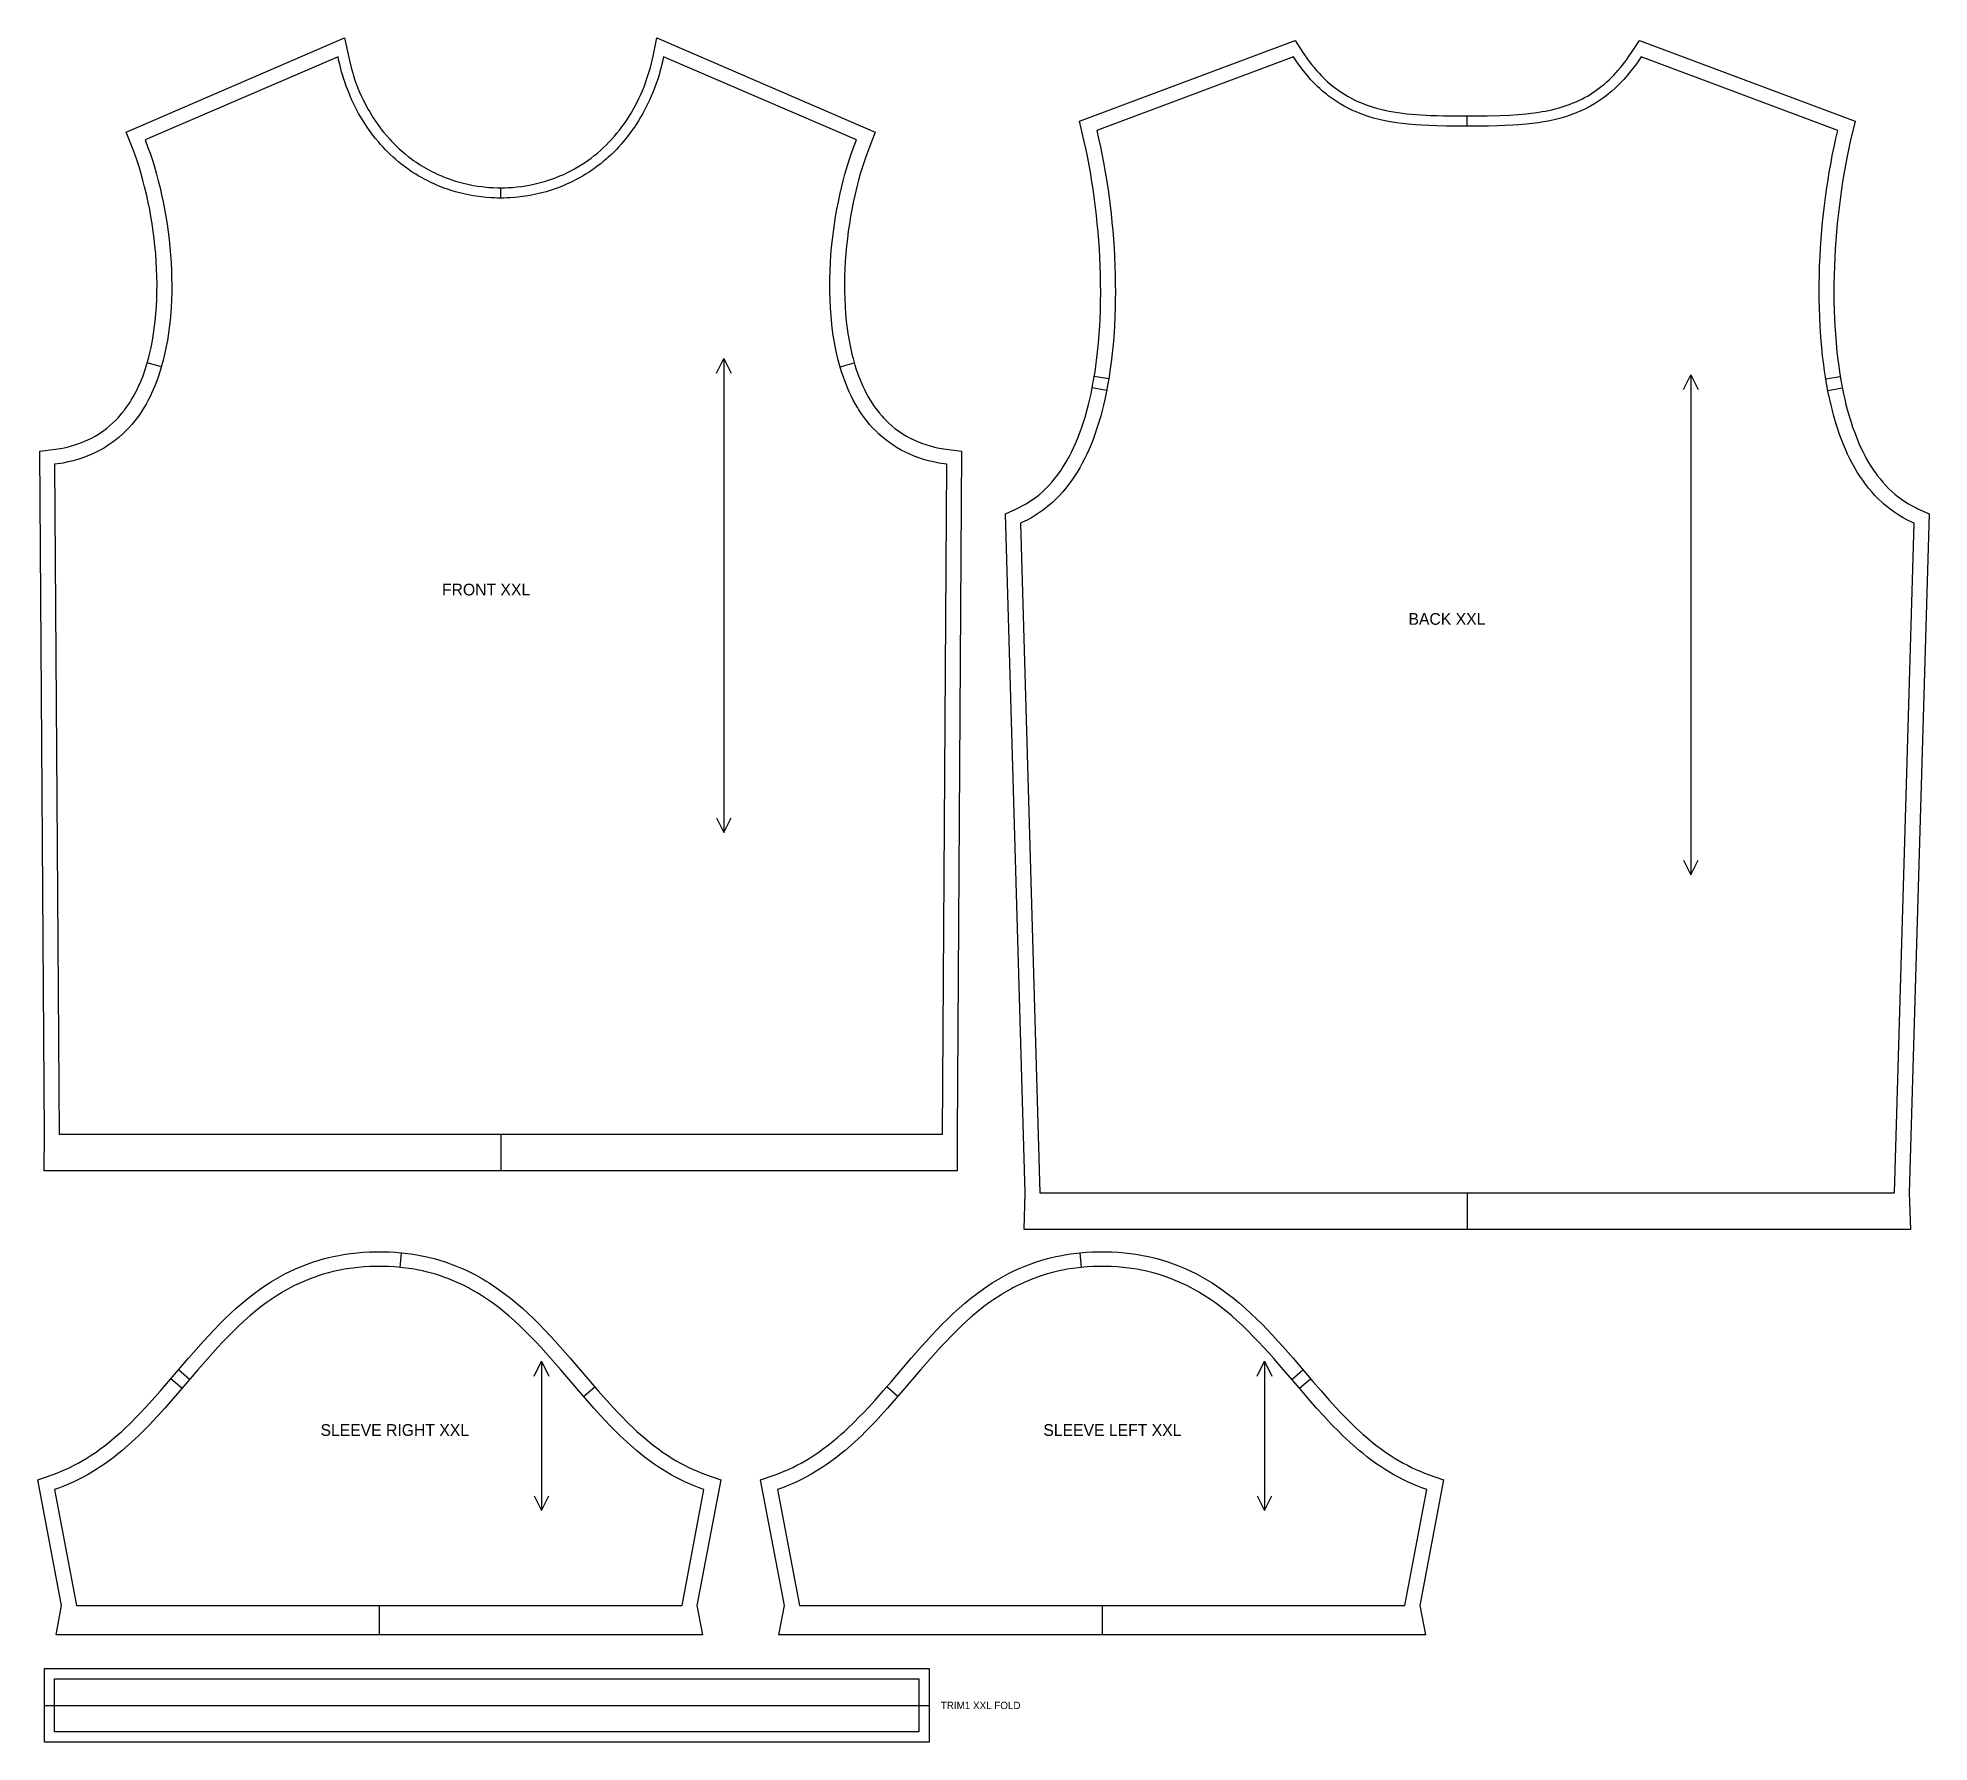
# Model space of a CAD drawing. Extents: x 24 to 1311, y 28 to 1187.
import ezdxf

# ---------------------------------------------------------------- set-up
doc = ezdxf.new("R2010")
doc.units = 0
for name, color, linetype in [('CUT', 7, 'CONTINUOUS'), ('FOLD', 6, 'CONTINUOUS'), ('GRAIN', 3, 'CONTINUOUS'), ('NOTCH', 1, 'CONTINUOUS'), ('SEW', 5, 'CONTINUOUS'), ('TEXT', 2, 'CONTINUOUS')]:
    doc.layers.add(name, color=color, linetype=linetype)

msp = doc.modelspace()

# ---------------------------------------------------------------- linework, layer by layer
at = {"layer": 'CUT'}
for points in [[(338.563, 416.557), (27.893, 416.557), (28.061, 441.557), (24.941, 906.066), (35.479, 907.434), (37.127, 907.681), (40.346, 908.256), (43.461, 908.938), (46.473, 909.723), (49.385, 910.607), (52.197, 911.586), (54.913, 912.656), (57.533, 913.816), (60.062, 915.062), (62.5, 916.393), (64.851, 917.805), (67.117, 919.298), (69.301, 920.87), (70.363, 921.686), (72.428, 923.375), (74.418, 925.141), (76.334, 926.983), (78.177, 928.901), (79.073, 929.888), (80.812, 931.918), (82.483, 934.023), (83.293, 935.103), (84.865, 937.317), (86.371, 939.604), (87.1, 940.774), (88.51, 943.167), (89.857, 945.63), (91.141, 948.16), (92.363, 950.757), (92.951, 952.08), (94.08, 954.773), (95.149, 957.528), (96.64, 961.771), (97.559, 964.67), (98.827, 969.12), (99.6, 972.149), (100.65, 976.781), (101.574, 981.511), (102.371, 986.328), (102.835, 989.585), (103.429, 994.528), (103.904, 999.534), (104.263, 1004.592), (104.508, 1009.693), (104.642, 1014.826), (104.669, 1019.981), (104.59, 1025.149), (104.409, 1030.319), (104.129, 1035.482), (103.754, 1040.627), (103.285, 1045.744), (102.728, 1050.825), (102.084, 1055.859), (101.359, 1060.837), (100.554, 1065.75), (99.675, 1070.588), (98.725, 1075.343), (97.708, 1080.007), (96.257, 1086.067), (95.101, 1090.483), (93.895, 1094.779), (92.641, 1098.948), (90.907, 1104.296), (89.565, 1108.14), (88.196, 1111.831), (83.705, 1123.249), (232.345, 1187.336), (235.093, 1173.902), (235.761, 1170.975), (236.75, 1167.118), (237.85, 1163.315), (238.441, 1161.435), (239.377, 1158.645), (240.717, 1154.979), (241.426, 1153.171), (242.538, 1150.491), (244.107, 1146.98), (244.929, 1145.252), (246.207, 1142.695), (247.089, 1141.014), (248.457, 1138.53), (249.398, 1136.899), (250.853, 1134.49), (251.851, 1132.911), (253.391, 1130.581), (254.982, 1128.3), (256.07, 1126.807), (257.743, 1124.609), (258.886, 1123.171), (261.235, 1120.366), (263.052, 1118.322), (264.29, 1116.989), (266.186, 1115.035), (267.476, 1113.762), (269.448, 1111.899), (270.789, 1110.688), (273.53, 1108.34), (275.638, 1106.646), (277.068, 1105.548), (279.25, 1103.951), (280.729, 1102.918), (282.984, 1101.419), (284.511, 1100.453), (287.622, 1098.603), (290.006, 1097.287), (291.618, 1096.444), (294.071, 1095.233), (295.729, 1094.461), (298.251, 1093.358), (299.955, 1092.658), (303.416, 1091.349), (306.059, 1090.445), (307.842, 1089.881), (311.46, 1088.846), (314.218, 1088.153), (316.077, 1087.732), (319.845, 1086.987), (322.712, 1086.516), (325.613, 1086.121), (328.549, 1085.805), (330.524, 1085.639), (333.513, 1085.457), (336.533, 1085.359), (339.579, 1085.344), (341.603, 1085.382), (343.613, 1085.457), (346.602, 1085.639), (349.559, 1085.902), (352.483, 1086.244), (355.373, 1086.664), (358.229, 1087.16), (361.048, 1087.732), (363.831, 1088.376), (365.665, 1088.846), (368.385, 1089.611), (371.067, 1090.445), (373.709, 1091.349), (376.312, 1092.32), (378.874, 1093.358), (381.396, 1094.461), (383.877, 1095.63), (386.316, 1096.862), (388.713, 1098.157), (391.068, 1099.514), (393.38, 1100.933), (395.65, 1102.412), (397.875, 1103.951), (400.057, 1105.548), (402.195, 1107.204), (404.288, 1108.917), (406.337, 1110.688), (408.34, 1112.514), (410.297, 1114.396), (412.208, 1116.332), (414.073, 1118.322), (415.891, 1120.366), (417.66, 1122.461), (419.382, 1124.609), (421.055, 1126.807), (422.679, 1129.055), (424.253, 1131.353), (425.777, 1133.698), (427.249, 1136.091), (428.669, 1138.53), (430.037, 1141.014), (431.351, 1143.542), (432.611, 1146.113), (433.816, 1148.726), (434.965, 1151.38), (436.057, 1154.073), (437.091, 1156.804), (438.067, 1159.571), (438.984, 1162.373), (439.839, 1165.209), (440.376, 1167.118), (441.128, 1170.006), (441.594, 1171.948), (442.24, 1174.884), (444.781, 1187.336), (593.42, 1123.249), (588.93, 1111.831), (587.56, 1108.14), (586.219, 1104.296), (584.484, 1098.948), (583.231, 1094.779), (582.024, 1090.483), (580.869, 1086.067), (579.417, 1080.007), (578.4, 1075.343), (577.45, 1070.588), (576.571, 1065.75), (575.767, 1060.837), (575.041, 1055.859), (574.398, 1050.825), (573.84, 1045.744), (573.372, 1040.627), (572.996, 1035.482), (572.716, 1030.319), (572.536, 1025.149), (572.457, 1019.981), (572.483, 1014.826), (572.618, 1009.693), (572.863, 1004.592), (573.222, 999.534), (573.697, 994.528), (574.291, 989.585), (574.754, 986.328), (575.552, 981.511), (576.475, 976.781), (577.526, 972.149), (578.298, 969.12), (579.566, 964.67), (580.485, 961.771), (581.976, 957.528), (583.045, 954.773), (584.175, 952.08), (584.763, 950.757), (585.985, 948.16), (587.269, 945.63), (588.616, 943.167), (590.026, 940.774), (590.755, 939.604), (592.261, 937.317), (593.832, 935.103), (594.643, 934.023), (596.314, 931.918), (598.053, 929.888), (598.948, 928.901), (600.792, 926.983), (602.708, 925.141), (604.697, 923.375), (606.763, 921.686), (607.825, 920.87), (610.009, 919.298), (612.275, 917.805), (614.626, 916.393), (617.064, 915.062), (619.592, 913.816), (622.213, 912.656), (624.928, 911.586), (627.741, 910.607), (630.652, 909.723), (633.665, 908.938), (636.78, 908.256), (639.999, 907.681), (641.647, 907.434), (652.185, 906.066), (649.064, 441.557), (649.232, 416.557), (343.656, 416.557)], [(996.232, 376.641), (694.732, 376.641), (695.465, 401.641), (681.933, 863.625), (689.54, 866.975), (690.867, 867.594), (693.459, 868.909), (695.972, 870.322), (698.409, 871.833), (700.77, 873.44), (703.059, 875.142), (705.278, 876.938), (707.429, 878.827), (709.513, 880.809), (711.531, 882.883), (713.486, 885.048), (715.378, 887.304), (717.208, 889.649), (718.101, 890.854), (719.839, 893.331), (721.518, 895.895), (723.137, 898.544), (724.697, 901.276), (725.455, 902.673), (726.927, 905.527), (728.341, 908.46), (729.697, 911.469), (730.996, 914.553), (732.839, 919.314), (733.998, 922.574), (735.101, 925.9), (736.15, 929.289), (737.621, 934.484), (738.536, 938.019), (739.397, 941.608), (740.207, 945.247), (741.326, 950.793), (742.009, 954.546), (742.942, 960.249), (743.503, 964.096), (744.257, 969.927), (744.701, 973.85), (745.283, 979.78), (745.765, 985.756), (746.151, 991.766), (746.355, 995.787), (746.586, 1001.833), (746.727, 1007.886), (746.782, 1013.936), (746.754, 1019.971), (746.646, 1025.983), (746.46, 1031.961), (746.2, 1037.895), (745.87, 1043.775), (745.472, 1049.591), (745.01, 1055.334), (744.487, 1060.994), (743.908, 1066.562), (743.276, 1072.029), (742.595, 1077.387), (741.619, 1084.346), (740.84, 1089.416), (739.749, 1095.962), (738.898, 1100.702), (737.727, 1106.78), (736.829, 1111.15), (735.615, 1116.711), (732.346, 1130.553), (879.112, 1185.612), (884.376, 1177.447), (885.439, 1175.842), (887.051, 1173.512), (888.685, 1171.272), (890.338, 1169.122), (892.009, 1167.06), (893.698, 1165.084), (895.403, 1163.192), (897.123, 1161.384), (898.859, 1159.655), (901.197, 1157.473), (902.967, 1155.926), (904.752, 1154.452), (906.552, 1153.049), (908.976, 1151.287), (910.812, 1150.043), (913.287, 1148.484), (915.164, 1147.386), (917.695, 1146.015), (919.617, 1145.052), (922.21, 1143.853), (924.181, 1143.015), (926.844, 1141.976), (928.869, 1141.253), (931.606, 1140.36), (934.389, 1139.546), (937.218, 1138.807), (940.095, 1138.139), (943.02, 1137.539), (945.993, 1137.004), (949.016, 1136.528), (952.088, 1136.111), (955.209, 1135.746), (958.379, 1135.432), (961.597, 1135.164), (964.863, 1134.94), (968.176, 1134.754), (971.535, 1134.604), (975.797, 1134.461), (980.126, 1134.361), (985.407, 1134.287), (998.059, 1134.243), (1009.709, 1134.318), (1018.381, 1134.513), (1025.121, 1134.797), (1030.867, 1135.164), (1036.467, 1135.663), (1039.601, 1136.015), (1041.918, 1136.313), (1044.966, 1136.759), (1047.219, 1137.132), (1049.445, 1137.539), (1051.643, 1137.983), (1053.814, 1138.465), (1055.958, 1138.985), (1058.075, 1139.546), (1060.167, 1140.15), (1062.232, 1140.796), (1064.273, 1141.489), (1066.29, 1142.228), (1068.283, 1143.015), (1070.254, 1143.853), (1072.203, 1144.744), (1074.131, 1145.688), (1076.039, 1146.688), (1077.928, 1147.745), (1079.799, 1148.863), (1081.652, 1150.043), (1082.878, 1150.865), (1084.704, 1152.153), (1086.514, 1153.509), (1088.309, 1154.935), (1089.498, 1155.926), (1091.268, 1157.473), (1093.023, 1159.097), (1094.764, 1160.799), (1095.916, 1161.977), (1097.632, 1163.814), (1098.767, 1165.084), (1100.455, 1167.06), (1101.572, 1168.425), (1103.231, 1170.546), (1104.327, 1172.009), (1106.491, 1175.055), (1108.088, 1177.447), (1113.352, 1185.612), (1260.119, 1130.553), (1256.849, 1116.711), (1255.636, 1111.15), (1254.738, 1106.78), (1253.567, 1100.702), (1252.715, 1095.962), (1251.624, 1089.416), (1250.846, 1084.346), (1249.869, 1077.387), (1249.188, 1072.029), (1248.556, 1066.562), (1247.977, 1060.994), (1247.454, 1055.334), (1246.992, 1049.591), (1246.594, 1043.775), (1246.264, 1037.895), (1246.004, 1031.961), (1245.819, 1025.983), (1245.71, 1019.971), (1245.682, 1013.936), (1245.737, 1007.886), (1245.879, 1001.833), (1246.109, 995.787), (1246.314, 991.766), (1246.699, 985.756), (1247.181, 979.78), (1247.763, 973.85), (1248.207, 969.927), (1248.961, 964.096), (1249.522, 960.249), (1250.455, 954.546), (1251.138, 950.793), (1252.257, 945.247), (1253.067, 941.608), (1253.929, 938.019), (1254.843, 934.484), (1256.314, 929.289), (1257.363, 925.9), (1258.466, 922.574), (1259.625, 919.314), (1261.468, 914.553), (1262.767, 911.469), (1264.124, 908.46), (1265.538, 905.527), (1267.01, 902.673), (1267.768, 901.276), (1269.327, 898.544), (1270.946, 895.895), (1272.625, 893.331), (1274.364, 890.854), (1275.256, 889.649), (1277.086, 887.304), (1278.978, 885.048), (1280.933, 882.883), (1282.952, 880.809), (1285.036, 878.827), (1287.186, 876.938), (1289.405, 875.142), (1291.694, 873.44), (1294.056, 871.833), (1296.492, 870.322), (1299.005, 868.909), (1301.598, 867.594), (1302.925, 866.975), (1310.532, 863.625), (1297, 401.641), (1297.732, 376.641), (1001.16, 376.641)], [(255.922, 101), (35.966, 101), (39.749, 121), (23.566, 206.542), (33.376, 209.915), (36.454, 211.048), (39.475, 212.257), (42.443, 213.541), (45.358, 214.899), (48.223, 216.327), (51.039, 217.824), (53.809, 219.389), (56.536, 221.019), (59.22, 222.714), (63.172, 225.371), (65.759, 227.217), (69.576, 230.094), (72.08, 232.08), (75.779, 235.158), (78.21, 237.273), (80.615, 239.435), (82.996, 241.643), (86.526, 245.036), (91.165, 249.697), (93.459, 252.083), (96.873, 255.722), (101.385, 260.675), (106.979, 267.003), (112.548, 273.445), (125.986, 289.139), (132.843, 296.978), (136.331, 300.865), (139.867, 304.719), (143.46, 308.531), (147.117, 312.291), (150.845, 315.992), (154.654, 319.623), (158.55, 323.176), (162.542, 326.64), (166.639, 330.005), (170.847, 333.261), (175.176, 336.398), (178.132, 338.418), (181.147, 340.376), (182.677, 341.331), (185.783, 343.191), (187.36, 344.095), (190.563, 345.85), (192.189, 346.699), (195.491, 348.34), (198.862, 349.902), (200.573, 350.651), (204.048, 352.086), (205.813, 352.771), (209.395, 354.073), (211.214, 354.69), (214.906, 355.851), (218.671, 356.915), (220.582, 357.41), (224.458, 358.322), (228.41, 359.13), (230.414, 359.493), (234.478, 360.139), (238.617, 360.673), (240.715, 360.897), (244.967, 361.259), (249.294, 361.502), (251.485, 361.579), (255.853, 361.641), (260.36, 361.579), (262.551, 361.502), (266.878, 361.259), (271.13, 360.897), (273.228, 360.673), (277.367, 360.139), (281.431, 359.493), (283.435, 359.13), (287.386, 358.322), (291.263, 357.41), (293.174, 356.915), (296.939, 355.851), (300.631, 354.69), (302.45, 354.073), (306.032, 352.771), (307.797, 352.086), (311.272, 350.651), (312.983, 349.902), (316.354, 348.34), (319.656, 346.699), (321.282, 345.85), (324.485, 344.095), (326.062, 343.191), (329.168, 341.331), (330.698, 340.376), (333.713, 338.418), (336.669, 336.398), (340.997, 333.261), (345.206, 330.005), (349.302, 326.64), (353.295, 323.176), (357.191, 319.623), (361, 315.992), (364.728, 312.291), (368.385, 308.531), (371.978, 304.719), (375.514, 300.865), (379.002, 296.978), (385.859, 289.139), (399.297, 273.445), (404.866, 267.003), (410.46, 260.675), (414.972, 255.722), (418.386, 252.083), (420.68, 249.697), (425.319, 245.036), (428.849, 241.643), (431.23, 239.435), (433.635, 237.273), (436.066, 235.158), (439.765, 232.08), (442.269, 230.094), (446.085, 227.217), (448.673, 225.371), (452.625, 222.714), (455.309, 221.019), (458.035, 219.389), (460.806, 217.824), (463.622, 216.327), (466.487, 214.899), (469.402, 213.541), (472.369, 212.257), (475.391, 211.048), (478.469, 209.915), (488.279, 206.542), (472.096, 121), (475.879, 101), (259.414, 101)], [(747.767, 101), (527.81, 101), (531.594, 121), (515.411, 206.542), (525.221, 209.915), (528.299, 211.048), (531.32, 212.257), (534.288, 213.541), (537.203, 214.899), (540.067, 216.327), (542.884, 217.824), (545.654, 219.389), (548.38, 221.019), (551.065, 222.714), (555.016, 225.371), (557.604, 227.217), (561.421, 230.094), (563.924, 232.08), (567.623, 235.158), (570.054, 237.273), (572.46, 239.435), (574.841, 241.643), (578.371, 245.036), (583.009, 249.697), (585.304, 252.083), (588.718, 255.722), (593.23, 260.675), (598.823, 267.003), (604.392, 273.445), (617.83, 289.139), (624.688, 296.978), (628.175, 300.865), (631.712, 304.719), (635.305, 308.531), (638.961, 312.291), (642.69, 315.992), (646.498, 319.623), (650.395, 323.176), (654.387, 326.64), (658.484, 330.005), (662.692, 333.261), (667.021, 336.398), (669.977, 338.418), (672.991, 340.376), (674.521, 341.331), (677.628, 343.191), (679.205, 344.095), (682.408, 345.85), (684.034, 346.699), (687.336, 348.34), (690.706, 349.902), (692.418, 350.651), (695.893, 352.086), (697.657, 352.771), (701.24, 354.073), (703.059, 354.69), (706.75, 355.851), (710.516, 356.915), (712.426, 357.41), (716.303, 358.322), (720.255, 359.13), (722.259, 359.493), (726.323, 360.139), (730.462, 360.673), (732.56, 360.897), (736.812, 361.259), (741.138, 361.502), (743.33, 361.579), (747.698, 361.641), (752.205, 361.579), (754.396, 361.502), (758.723, 361.259), (762.975, 360.897), (765.072, 360.673), (769.212, 360.139), (773.276, 359.493), (775.28, 359.13), (779.231, 358.322), (783.108, 357.41), (785.019, 356.915), (788.784, 355.851), (792.476, 354.69), (794.294, 354.073), (797.877, 352.771), (799.641, 352.086), (803.117, 350.651), (804.828, 349.902), (808.199, 348.34), (811.501, 346.699), (813.127, 345.85), (816.329, 344.095), (817.906, 343.191), (821.013, 341.331), (822.543, 340.376), (825.558, 338.418), (828.514, 336.398), (832.842, 333.261), (837.051, 330.005), (841.147, 326.64), (845.14, 323.176), (849.036, 319.623), (852.844, 315.992), (856.573, 312.291), (860.23, 308.531), (863.823, 304.719), (867.359, 300.865), (870.847, 296.978), (877.704, 289.139), (891.142, 273.445), (896.711, 267.003), (902.305, 260.675), (906.817, 255.722), (910.231, 252.083), (912.525, 249.697), (917.164, 245.036), (920.694, 241.643), (923.075, 239.435), (925.48, 237.273), (927.911, 235.158), (931.61, 232.08), (934.114, 230.094), (937.93, 227.217), (940.518, 225.371), (944.47, 222.714), (947.154, 221.019), (949.88, 219.389), (952.651, 217.824), (955.467, 216.327), (958.332, 214.899), (961.247, 213.541), (964.214, 212.257), (967.236, 211.048), (970.314, 209.915), (980.124, 206.542), (963.94, 121), (967.724, 101), (751.259, 101)], [(28, 78), (630, 78), (630, 28), (28, 28)]]:
    msp.add_lwpolyline(points, close=True, dxfattribs=at)
at = {"layer": 'FOLD'}
msp.add_lwpolyline([(28, 53), (630, 53)], dxfattribs=at)
at = {"layer": 'GRAIN'}
for points in [[(485.344, 959.273), (490.344, 969.273), (495.344, 959.273)], [(490.344, 969.273), (490.344, 646.78)], [(1143.286, 948.096), (1148.286, 958.096), (1153.286, 948.096)], [(1148.286, 958.096), (1148.286, 618.04)], [(485.344, 656.78), (490.344, 646.78), (495.344, 656.78)], [(1143.286, 628.04), (1148.286, 618.04), (1153.286, 628.04)], [(361.384, 277.061), (366.384, 287.061), (371.384, 277.061)], [(366.384, 287.061), (366.384, 185.579)], [(853.228, 277.061), (858.228, 287.061), (863.228, 277.061)], [(858.228, 287.061), (858.228, 185.579)], [(361.384, 195.579), (366.384, 185.579), (371.384, 195.579)], [(853.228, 195.579), (858.228, 185.579), (863.228, 195.579)]]:
    msp.add_lwpolyline(points, dxfattribs=at)
at = {"layer": 'NOTCH'}
for points in [[(996.232, 1127.242), (996.231, 1134.242)], [(338.563, 1078.34), (338.53, 1085.339)], [(107.635, 963.474), (98.018, 966.215)], [(569.491, 963.474), (579.108, 966.215)], [(752.275, 955.273), (742.406, 956.887)], [(1240.19, 955.273), (1250.058, 956.887)], [(750.855, 947.4), (741.037, 949.302)], [(1241.61, 947.4), (1251.427, 949.302)], [(338.563, 441.557), (338.563, 416.557)], [(996.232, 401.641), (996.232, 376.641)], [(270.041, 350.955), (270.96, 360.913)], [(733.649, 350.955), (732.729, 360.913)], [(121.667, 268.72), (114.069, 275.221)], [(126.863, 274.802), (119.26, 281.297)], [(876.826, 274.802), (884.43, 281.297)], [(882.022, 268.72), (889.62, 275.221)], [(394.946, 263.175), (402.512, 269.713)], [(608.744, 263.175), (601.177, 269.713)], [(255.922, 121), (255.922, 101)], [(747.767, 121), (747.767, 101)]]:
    msp.add_lwpolyline(points, dxfattribs=at)
at = {"layer": 'SEW'}
for points in [[(338.563, 441.557), (639.064, 441.557), (642.125, 897.288), (640.264, 897.53), (636.616, 898.111), (633.07, 898.815), (629.625, 899.641), (626.28, 900.584), (623.035, 901.64), (619.89, 902.807), (616.843, 904.081), (613.895, 905.459), (611.044, 906.939), (608.289, 908.517), (605.63, 910.191), (603.064, 911.959), (600.592, 913.817), (598.211, 915.764), (595.921, 917.797), (593.72, 919.913), (591.607, 922.111), (589.58, 924.389), (587.639, 926.743), (585.781, 929.172), (584.006, 931.673), (582.312, 934.245), (581.494, 935.557), (579.919, 938.23), (578.422, 940.968), (577, 943.769), (575.654, 946.63), (575.008, 948.083), (573.772, 951.03), (572.607, 954.033), (571.512, 957.087), (570.486, 960.192), (569.074, 964.938), (568.215, 968.157), (567.047, 973.064), (566.348, 976.383), (565.414, 981.428), (564.867, 984.831), (564.156, 989.989), (563.574, 995.205), (563.117, 1000.468), (562.88, 1003.999), (562.625, 1009.323), (562.485, 1014.67), (562.457, 1020.033), (562.5, 1023.611), (562.652, 1028.978), (562.909, 1034.335), (563.265, 1039.673), (563.718, 1044.983), (564.265, 1050.257), (564.902, 1055.484), (565.625, 1060.656), (566.431, 1065.765), (567.316, 1070.801), (568.276, 1075.756), (569.307, 1080.622), (570.405, 1085.39), (571.566, 1090.053), (572.785, 1094.604), (574.494, 1100.481), (575.831, 1104.739), (577.211, 1108.859), (578.627, 1112.835), (580.565, 1117.902), (449.305, 1174.496), (448.874, 1172.424), (448.171, 1169.341), (447.665, 1167.301), (446.85, 1164.268), (446.27, 1162.264), (445.346, 1159.285), (444.695, 1157.319), (443.666, 1154.399), (442.944, 1152.474), (441.811, 1149.617), (441.022, 1147.735), (439.788, 1144.945), (438.932, 1143.108), (437.6, 1140.388), (436.679, 1138.599), (435.249, 1135.952), (433.763, 1133.352), (432.22, 1130.798), (430.621, 1128.292), (429.525, 1126.649), (427.835, 1124.225), (426.678, 1122.638), (424.899, 1120.299), (423.682, 1118.77), (421.815, 1116.519), (420.54, 1115.049), (418.586, 1112.889), (417.254, 1111.48), (415.214, 1109.413), (413.826, 1108.067), (411.703, 1106.097), (410.259, 1104.815), (408.053, 1102.943), (406.556, 1101.728), (404.269, 1099.957), (402.717, 1098.81), (400.351, 1097.142), (398.747, 1096.065), (396.302, 1094.503), (394.647, 1093.498), (392.125, 1092.045), (390.419, 1091.113), (387.822, 1089.771), (386.067, 1088.914), (383.396, 1087.686), (381.592, 1086.907), (378.85, 1085.796), (376.998, 1085.095), (374.186, 1084.105), (372.288, 1083.485), (369.408, 1082.618), (367.465, 1082.082), (364.519, 1081.342), (362.533, 1080.891), (358.512, 1080.096), (355.453, 1079.593), (353.394, 1079.303), (350.276, 1078.939), (348.178, 1078.742), (345.005, 1078.52), (342.871, 1078.42), (340.724, 1078.36), (338.563, 1078.34), (336.402, 1078.36), (334.254, 1078.42), (332.121, 1078.52), (328.947, 1078.742), (326.85, 1078.939), (323.732, 1079.303), (321.673, 1079.593), (318.614, 1080.096), (314.592, 1080.891), (312.606, 1081.342), (309.66, 1082.082), (307.718, 1082.618), (304.837, 1083.485), (302.94, 1084.105), (300.127, 1085.095), (298.276, 1085.796), (295.534, 1086.907), (293.729, 1087.686), (291.059, 1088.914), (289.303, 1089.771), (286.706, 1091.113), (285, 1092.045), (282.479, 1093.498), (280.823, 1094.503), (278.379, 1096.065), (276.775, 1097.142), (274.408, 1098.81), (272.857, 1099.957), (270.57, 1101.728), (269.072, 1102.943), (266.866, 1104.815), (265.423, 1106.097), (263.299, 1108.067), (261.911, 1109.413), (259.871, 1111.48), (258.54, 1112.889), (256.585, 1115.049), (255.311, 1116.519), (253.443, 1118.77), (252.227, 1120.299), (250.447, 1122.638), (249.29, 1124.225), (247.6, 1126.649), (246.504, 1128.292), (244.906, 1130.798), (243.363, 1133.352), (241.876, 1135.952), (240.447, 1138.599), (239.526, 1140.388), (238.193, 1143.108), (237.337, 1144.945), (236.103, 1147.735), (235.314, 1149.617), (234.181, 1152.474), (233.46, 1154.399), (232.43, 1157.319), (231.779, 1159.285), (230.855, 1162.264), (230.276, 1164.268), (229.461, 1167.301), (228.954, 1169.341), (228.251, 1172.424), (227.82, 1174.496), (96.561, 1117.902), (98.498, 1112.835), (99.915, 1108.859), (101.294, 1104.739), (102.632, 1100.481), (104.34, 1094.604), (105.56, 1090.053), (106.72, 1085.39), (107.819, 1080.622), (108.85, 1075.756), (109.81, 1070.801), (110.695, 1065.765), (111.5, 1060.656), (112.224, 1055.484), (112.86, 1050.257), (113.407, 1044.983), (113.86, 1039.673), (114.217, 1034.335), (114.473, 1028.978), (114.626, 1023.611), (114.668, 1020.033), (114.641, 1014.67), (114.501, 1009.323), (114.245, 1003.999), (114.008, 1000.468), (113.552, 995.205), (112.969, 989.989), (112.259, 984.831), (111.711, 981.428), (110.777, 976.383), (110.078, 973.064), (108.911, 968.157), (108.052, 964.938), (106.64, 960.192), (105.614, 957.087), (104.519, 954.033), (103.354, 951.03), (102.117, 948.083), (101.472, 946.63), (100.125, 943.769), (98.704, 940.968), (97.206, 938.23), (95.631, 935.557), (94.814, 934.245), (93.12, 931.673), (91.345, 929.172), (89.487, 926.743), (87.546, 924.389), (85.519, 922.111), (83.406, 919.913), (81.205, 917.797), (78.914, 915.764), (76.534, 913.817), (74.061, 911.959), (71.496, 910.191), (68.836, 908.517), (66.081, 906.939), (63.23, 905.459), (60.282, 904.081), (57.236, 902.807), (54.09, 901.64), (50.846, 900.584), (47.501, 899.641), (44.055, 898.815), (40.509, 898.111), (36.862, 897.53), (35, 897.288), (38.061, 441.557)], [(996.232, 401.641), (1286.995, 401.641), (1300.339, 857.187), (1298.793, 857.868), (1295.769, 859.32), (1292.837, 860.887), (1289.994, 862.567), (1287.24, 864.357), (1284.575, 866.254), (1281.996, 868.255), (1279.502, 870.358), (1278.288, 871.447), (1275.921, 873.698), (1273.637, 876.044), (1271.434, 878.484), (1269.312, 881.014), (1267.268, 883.632), (1265.302, 886.337), (1263.412, 889.124), (1261.597, 891.993), (1259.856, 894.941), (1258.187, 897.966), (1256.589, 901.064), (1255.06, 904.235), (1253.6, 907.474), (1252.207, 910.781), (1250.879, 914.153), (1249.616, 917.586), (1248.416, 921.08), (1247.279, 924.631), (1245.686, 930.058), (1244.698, 933.741), (1243.768, 937.472), (1242.895, 941.249), (1241.688, 946.994), (1240.952, 950.873), (1239.946, 956.759), (1239.34, 960.724), (1238.525, 966.726), (1238.043, 970.76), (1237.409, 976.851), (1237.044, 980.935), (1236.582, 987.089), (1236.329, 991.206), (1236.03, 997.395), (1235.825, 1003.593), (1235.71, 1009.789), (1235.682, 1013.914), (1235.711, 1020.085), (1235.822, 1026.229), (1236.011, 1032.336), (1236.276, 1038.395), (1236.614, 1044.397), (1237.02, 1050.334), (1237.492, 1056.194), (1238.025, 1061.971), (1238.616, 1067.654), (1239.261, 1073.234), (1239.956, 1078.704), (1240.697, 1084.054), (1241.749, 1090.988), (1242.579, 1096.029), (1243.734, 1102.523), (1244.629, 1107.214), (1245.851, 1113.215), (1247.095, 1118.911), (1248.346, 1124.289), (1114.514, 1174.496), (1112.263, 1171.096), (1109.965, 1167.86), (1107.621, 1164.785), (1105.236, 1161.867), (1102.81, 1159.104), (1100.347, 1156.49), (1097.847, 1154.024), (1096.583, 1152.845), (1094.672, 1151.142), (1092.092, 1148.991), (1090.79, 1147.967), (1088.82, 1146.491), (1086.164, 1144.636), (1084.823, 1143.756), (1082.796, 1142.492), (1080.062, 1140.91), (1078.683, 1140.163), (1076.597, 1139.094), (1073.786, 1137.764), (1072.367, 1137.139), (1070.222, 1136.248), (1067.33, 1135.147), (1063.664, 1133.904), (1059.941, 1132.8), (1056.16, 1131.826), (1052.32, 1130.974), (1048.42, 1130.236), (1044.462, 1129.602), (1040.444, 1129.066), (1036.366, 1128.617), (1031.396, 1128.184), (1027.19, 1127.902), (1022.067, 1127.645), (1016.864, 1127.464), (1010.696, 1127.332), (1004.428, 1127.265), (996.232, 1127.242), (988.036, 1127.265), (981.768, 1127.332), (975.6, 1127.464), (970.397, 1127.645), (965.275, 1127.902), (961.069, 1128.184), (956.098, 1128.617), (952.021, 1129.066), (948.003, 1129.602), (944.044, 1130.236), (940.145, 1130.974), (936.304, 1131.826), (932.523, 1132.8), (928.8, 1133.904), (925.134, 1135.147), (922.243, 1136.248), (920.098, 1137.139), (918.679, 1137.764), (915.867, 1139.094), (913.782, 1140.163), (912.402, 1140.91), (909.669, 1142.492), (907.641, 1143.756), (906.3, 1144.636), (903.644, 1146.491), (901.674, 1147.967), (900.372, 1148.991), (897.793, 1151.142), (895.881, 1152.845), (894.617, 1154.024), (892.117, 1156.49), (889.654, 1159.104), (887.229, 1161.867), (884.843, 1164.785), (882.5, 1167.86), (880.201, 1171.096), (877.95, 1174.496), (744.118, 1124.289), (745.37, 1118.911), (746.613, 1113.215), (747.835, 1107.214), (748.73, 1102.523), (749.885, 1096.029), (750.716, 1090.988), (751.767, 1084.054), (752.508, 1078.704), (753.203, 1073.234), (753.849, 1067.654), (754.44, 1061.971), (754.973, 1056.194), (755.444, 1050.334), (755.85, 1044.397), (756.188, 1038.395), (756.453, 1032.336), (756.643, 1026.229), (756.754, 1020.085), (756.782, 1013.914), (756.754, 1009.789), (756.639, 1003.593), (756.434, 997.395), (756.135, 991.206), (755.882, 987.089), (755.42, 980.935), (755.055, 976.851), (754.421, 970.76), (753.939, 966.726), (753.124, 960.724), (752.518, 956.759), (751.512, 950.873), (750.776, 946.994), (749.57, 941.249), (748.696, 937.472), (747.766, 933.741), (746.778, 930.058), (745.186, 924.631), (744.048, 921.08), (742.848, 917.586), (741.585, 914.153), (740.258, 910.781), (738.864, 907.474), (737.404, 904.235), (735.876, 901.064), (734.278, 897.966), (732.608, 894.941), (730.867, 891.993), (729.052, 889.124), (727.162, 886.337), (725.196, 883.632), (723.153, 881.014), (721.03, 878.484), (718.828, 876.044), (716.543, 873.698), (714.177, 871.447), (712.962, 870.358), (710.469, 868.255), (707.89, 866.254), (705.224, 864.357), (702.47, 862.567), (699.628, 860.887), (696.695, 859.32), (693.672, 857.868), (692.125, 857.187), (705.469, 401.641)], [(255.922, 121), (461.918, 121), (476.845, 199.899), (473.47, 201.087), (470.157, 202.359), (466.907, 203.713), (463.717, 205.145), (460.587, 206.654), (457.514, 208.237), (454.497, 209.891), (451.534, 211.614), (448.624, 213.402), (445.765, 215.254), (442.955, 217.167), (438.827, 220.145), (436.13, 222.2), (433.475, 224.306), (430.861, 226.462), (427.01, 229.783), (424.486, 232.051), (421.996, 234.36), (419.537, 236.708), (417.106, 239.091), (412.324, 243.954), (409.968, 246.429), (406.473, 250.188), (401.874, 255.275), (396.203, 261.725), (391.708, 266.933), (379.413, 281.303), (372.66, 289.056), (369.25, 292.882), (365.808, 296.662), (362.329, 300.389), (358.804, 304.053), (355.229, 307.646), (351.595, 311.16), (347.895, 314.585), (344.123, 317.914), (340.272, 321.138), (336.333, 324.249), (332.301, 327.238), (329.557, 329.159), (325.352, 331.925), (322.485, 333.69), (321.033, 334.548), (318.087, 336.212), (316.593, 337.017), (313.563, 338.574), (312.026, 339.325), (308.907, 340.77), (307.324, 341.463), (304.112, 342.79), (302.481, 343.423), (299.171, 344.626), (297.49, 345.196), (294.078, 346.269), (290.597, 347.253), (288.829, 347.711), (285.24, 348.555), (281.577, 349.304), (279.718, 349.641), (275.943, 350.241), (272.093, 350.737), (270.139, 350.946), (266.173, 351.283), (262.131, 351.511), (260.081, 351.583), (255.922, 351.641), (251.764, 351.583), (249.714, 351.511), (245.672, 351.283), (241.706, 350.946), (239.752, 350.737), (235.902, 350.241), (232.127, 349.641), (230.268, 349.304), (226.605, 348.555), (223.016, 347.711), (221.248, 347.253), (217.766, 346.269), (214.354, 345.196), (212.674, 344.626), (209.364, 343.423), (207.733, 342.79), (204.521, 341.463), (202.938, 340.77), (199.819, 339.325), (198.282, 338.574), (195.252, 337.017), (193.758, 336.212), (190.812, 334.548), (189.359, 333.69), (186.493, 331.925), (182.288, 329.159), (179.544, 327.238), (175.511, 324.249), (171.573, 321.138), (167.722, 317.914), (163.95, 314.585), (160.25, 311.16), (156.616, 307.646), (153.04, 304.053), (149.516, 300.389), (146.037, 296.662), (142.595, 292.882), (139.185, 289.056), (132.432, 281.303), (120.136, 266.933), (115.642, 261.725), (109.971, 255.275), (105.372, 250.188), (101.877, 246.429), (99.521, 243.954), (94.739, 239.091), (92.308, 236.708), (89.849, 234.36), (87.358, 232.051), (84.835, 229.783), (80.984, 226.462), (78.369, 224.306), (75.715, 222.2), (73.018, 220.145), (68.89, 217.167), (66.08, 215.254), (63.22, 213.402), (60.31, 211.614), (57.348, 209.891), (54.331, 208.237), (51.258, 206.654), (48.127, 205.145), (44.938, 203.713), (41.687, 202.359), (38.375, 201.087), (35, 199.899), (49.927, 121)], [(747.767, 121), (953.763, 121), (968.69, 199.899), (965.314, 201.087), (962.002, 202.359), (958.752, 203.713), (955.562, 205.145), (952.432, 206.654), (949.359, 208.237), (946.342, 209.891), (943.379, 211.614), (940.469, 213.402), (937.61, 215.254), (934.8, 217.167), (930.671, 220.145), (927.975, 222.2), (925.32, 224.306), (922.706, 226.462), (918.854, 229.783), (916.331, 232.051), (913.841, 234.36), (911.381, 236.708), (908.951, 239.091), (904.169, 243.954), (901.813, 246.429), (898.317, 250.188), (893.719, 255.275), (888.048, 261.725), (883.553, 266.933), (871.258, 281.303), (864.505, 289.056), (861.095, 292.882), (857.653, 296.662), (854.174, 300.389), (850.649, 304.053), (847.074, 307.646), (843.439, 311.16), (839.74, 314.585), (835.968, 317.914), (832.116, 321.138), (828.178, 324.249), (824.146, 327.238), (821.402, 329.159), (817.196, 331.925), (814.33, 333.69), (812.878, 334.548), (809.932, 336.212), (808.438, 337.017), (805.408, 338.574), (803.871, 339.325), (800.752, 340.77), (799.169, 341.463), (795.956, 342.79), (794.326, 343.423), (791.016, 344.626), (789.335, 345.196), (785.923, 346.269), (782.441, 347.253), (780.674, 347.711), (777.085, 348.555), (773.422, 349.304), (771.563, 349.641), (767.788, 350.241), (763.937, 350.737), (761.984, 350.946), (758.018, 351.283), (753.976, 351.511), (751.925, 351.583), (747.767, 351.641), (743.609, 351.583), (741.559, 351.511), (737.516, 351.283), (733.551, 350.946), (731.597, 350.737), (727.746, 350.241), (723.972, 349.641), (722.113, 349.304), (718.45, 348.555), (714.861, 347.711), (713.093, 347.253), (709.611, 346.269), (706.199, 345.196), (704.519, 344.626), (701.208, 343.423), (699.578, 342.79), (696.365, 341.463), (694.783, 340.77), (691.664, 339.325), (690.127, 338.574), (687.096, 337.017), (685.603, 336.212), (682.657, 334.548), (681.204, 333.69), (678.338, 331.925), (674.133, 329.159), (671.389, 327.238), (667.356, 324.249), (663.418, 321.138), (659.566, 317.914), (655.795, 314.585), (652.095, 311.16), (648.461, 307.646), (644.885, 304.053), (641.361, 300.389), (637.881, 296.662), (634.44, 292.882), (631.03, 289.056), (624.277, 281.303), (611.981, 266.933), (607.487, 261.725), (601.816, 255.275), (597.217, 250.188), (593.722, 246.429), (591.366, 243.954), (586.584, 239.091), (584.153, 236.708), (581.694, 234.36), (579.203, 232.051), (576.68, 229.783), (572.829, 226.462), (570.214, 224.306), (567.56, 222.2), (564.863, 220.145), (560.735, 217.167), (557.924, 215.254), (555.065, 213.402), (552.155, 211.614), (549.193, 209.891), (546.176, 208.237), (543.103, 206.654), (539.972, 205.145), (536.783, 203.713), (533.532, 202.359), (530.22, 201.087), (526.845, 199.899), (541.771, 121)], [(35, 71), (623, 71), (623, 35), (35, 35)]]:
    msp.add_lwpolyline(points, close=True, dxfattribs=at)

# ---------------------------------------------------------------- texts
at = {"layer": 'TEXT'}
for s, height, p in [('FRONT XXL', 8, (298.56, 808.03)), ('BACK XXL', 8, (956.23, 788.07)), ('SLEEVE RIGHT XXL', 8, (215.92, 236.32)), ('SLEEVE LEFT XXL', 8, (707.77, 236.32)), ('TRIM1 XXL FOLD', 5, (638, 50.5))]:
    msp.add_text(s, height=height, dxfattribs=at).set_placement(p)

doc.saveas('drawing.dxf')
